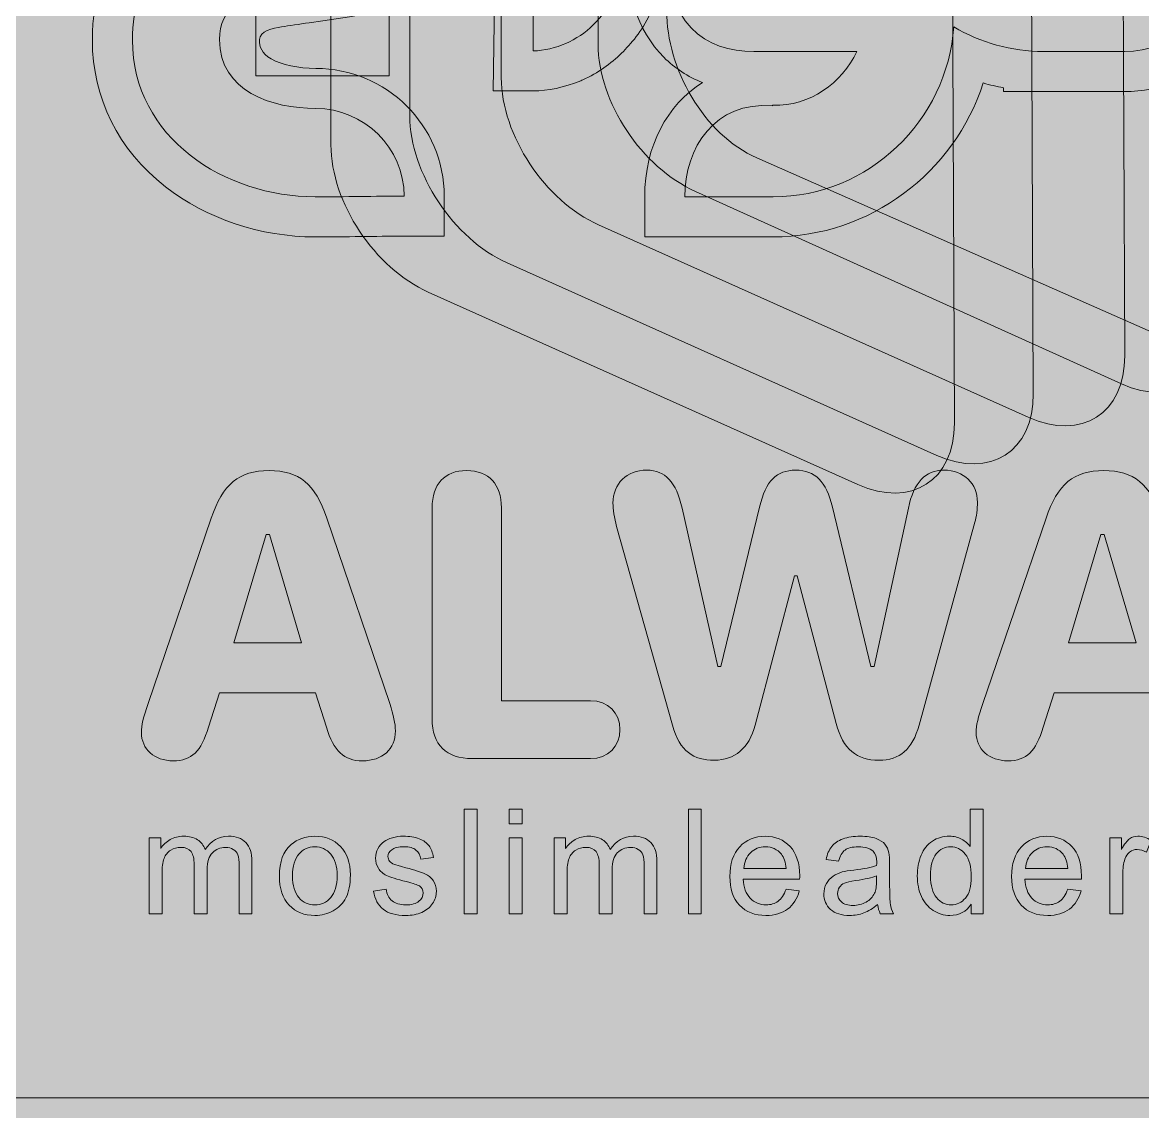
# Model space of a CAD drawing. Header units: inches. Extents: x -1481 to -429, y -1676 to -696.
# Drawn here: x -739.33 to -710.39, y -752 to -723.86 of the extents above; entities that cross this region are included whole.
import ezdxf

# ---------------------------------------------------------------- set-up
doc = ezdxf.new("R2010")
doc.units = ezdxf.units.IN
doc.header["$MEASUREMENT"] = 0
doc.layers.add('Layer 1', color=7, linetype='Continuous')

# ---------------------------------------------------------------- blocks, each defined once
blk = doc.blocks.new('block 233')
at = {"layer": 'Layer 1', "true_color": 0x009344}
h = blk.add_hatch(color=114, dxfattribs=at)
h.dxf.hatch_style = 2
h.paths.add_polyline_path([(-693.785, -985.727), (-933.785, -985.727), (-933.785, -695.727), (-693.785, -695.727)])
at = {"layer": 'Layer 1', "true_color": 0x008345}
h = blk.add_hatch(color=116, dxfattribs=at)
h.dxf.hatch_style = 2
h.paths.add_polyline_path([(-693.785, -751.646), (-933.785, -751.646), (-933.785, -695.727), (-693.785, -695.727)])
at = {"layer": 'Layer 1', "lineweight": 0}
blk.add_lwpolyline([(-693.785, -751.646), (-933.785, -751.646), (-933.785, -695.727), (-693.785, -695.727), (-693.785, -751.646)], dxfattribs=at)
blk = doc.blocks.new('block 291')
at = {"layer": 'Layer 1', "true_color": 0x38b449}
h = blk.add_hatch(color=95, dxfattribs=at)
h.dxf.hatch_style = 2
edge = h.paths.add_edge_path()
edge.add_spline(control_points=[(-736.259, -742.202), (-736.259, -742.024), (-736.21, -741.818), (-736.086, -741.456), (-736.086, -741.456), (-734.452, -736.668), (-734.452, -736.668), (-734.16, -735.792), (-733.738, -735.44), (-732.959, -735.44), (-732.18, -735.44), (-731.768, -735.786), (-731.471, -736.668), (-731.471, -736.668), (-729.843, -741.456), (-729.843, -741.456), (-729.745, -741.759), (-729.697, -741.975), (-729.697, -742.165), (-729.697, -742.635), (-730.032, -742.938), (-730.546, -742.938), (-731.022, -742.938), (-731.298, -742.679), (-731.476, -742.067), (-731.476, -742.067), (-731.758, -741.185), (-731.758, -741.185), (-731.758, -741.185), (-734.241, -741.185), (-734.241, -741.185), (-734.241, -741.185), (-734.528, -742.067), (-734.528, -742.067), (-734.706, -742.695), (-734.96, -742.938), (-735.436, -742.938), (-735.923, -742.938), (-736.259, -742.635), (-736.259, -742.202)], knot_values=[0, 0, 0, 0, 1, 1, 1, 2, 2, 2, 3, 3, 3, 4, 4, 4, 5, 5, 5, 6, 6, 6, 7, 7, 7, 8, 8, 8, 9, 9, 9, 10, 10, 10, 11, 11, 11, 12, 12, 12, 13, 13, 13, 13], degree=3, periodic=1)
h.paths.add_polyline_path([(-732.12, -739.892), (-732.948, -737.095), (-733.034, -737.095), (-733.873, -739.892)])
h = blk.add_hatch(color=95, dxfattribs=at)
h.dxf.hatch_style = 2
edge = h.paths.add_edge_path()
edge.add_spline(control_points=[(-724.657, -742.879), (-724.657, -742.879), (-727.708, -742.879), (-727.708, -742.879), (-728.384, -742.879), (-728.747, -742.522), (-728.747, -741.856), (-728.747, -741.856), (-728.747, -736.403), (-728.747, -736.403), (-728.747, -735.786), (-728.427, -735.44), (-727.854, -735.44), (-727.28, -735.44), (-726.956, -735.792), (-726.956, -736.403), (-726.956, -736.403), (-726.956, -741.386), (-726.956, -741.386), (-726.956, -741.386), (-724.657, -741.386), (-724.657, -741.386), (-724.208, -741.386), (-723.894, -741.694), (-723.894, -742.132), (-723.894, -742.57), (-724.208, -742.879), (-724.657, -742.879)], knot_values=[0, 0, 0, 0, 1, 1, 1, 2, 2, 2, 3, 3, 3, 4, 4, 4, 5, 5, 5, 6, 6, 6, 7, 7, 7, 8, 8, 8, 9, 9, 9, 9], degree=3, periodic=1)
h = blk.add_hatch(color=95, dxfattribs=at)
h.dxf.hatch_style = 2
edge = h.paths.add_edge_path()
edge.add_spline(control_points=[(-723.982, -736.885), (-724.042, -736.663), (-724.074, -736.425), (-724.074, -736.279), (-724.074, -735.776), (-723.717, -735.429), (-723.198, -735.429), (-722.722, -735.429), (-722.44, -735.738), (-722.289, -736.408), (-722.289, -736.408), (-721.369, -740.498), (-721.369, -740.498), (-721.369, -740.498), (-721.283, -740.498), (-721.283, -740.498), (-721.283, -740.498), (-720.287, -736.382), (-720.287, -736.382), (-720.125, -735.71), (-719.854, -735.429), (-719.351, -735.429), (-718.848, -735.429), (-718.567, -735.722), (-718.405, -736.382), (-718.405, -736.382), (-717.415, -740.498), (-717.415, -740.498), (-717.415, -740.498), (-717.323, -740.498), (-717.323, -740.498), (-717.323, -740.498), (-716.441, -736.408), (-716.441, -736.408), (-716.306, -735.748), (-716.003, -735.429), (-715.521, -735.429), (-715.013, -735.429), (-714.656, -735.776), (-714.656, -736.262), (-714.656, -736.414), (-714.683, -736.647), (-714.721, -736.776), (-714.721, -736.776), (-716.165, -742.018), (-716.165, -742.018), (-716.338, -742.641), (-716.663, -742.922), (-717.204, -742.922), (-717.772, -742.922), (-718.134, -742.641), (-718.307, -741.97), (-718.307, -741.97), (-719.314, -738.161), (-719.314, -738.161), (-719.314, -738.161), (-719.384, -738.161), (-719.384, -738.161), (-719.384, -738.161), (-720.401, -742.018), (-720.401, -742.018), (-720.558, -742.608), (-720.926, -742.922), (-721.456, -742.922), (-721.991, -742.922), (-722.343, -742.7), (-722.538, -742.018), (-722.538, -742.018), (-723.982, -736.885), (-723.982, -736.885)], knot_values=[0, 0, 0, 0, 1, 1, 1, 2, 2, 2, 3, 3, 3, 4, 4, 4, 5, 5, 5, 6, 6, 6, 7, 7, 7, 8, 8, 8, 9, 9, 9, 10, 10, 10, 11, 11, 11, 12, 12, 12, 13, 13, 13, 14, 14, 14, 15, 15, 15, 16, 16, 16, 17, 17, 17, 18, 18, 18, 19, 19, 19, 20, 20, 20, 21, 21, 21, 22, 22, 22, 23, 23, 23, 23], degree=3, periodic=1)
h = blk.add_hatch(color=95, dxfattribs=at)
h.dxf.hatch_style = 2
edge = h.paths.add_edge_path()
edge.add_spline(control_points=[(-714.691, -742.202), (-714.691, -742.024), (-714.642, -741.818), (-714.518, -741.456), (-714.518, -741.456), (-712.884, -736.668), (-712.884, -736.668), (-712.592, -735.792), (-712.17, -735.44), (-711.391, -735.44), (-710.612, -735.44), (-710.201, -735.786), (-709.903, -736.668), (-709.903, -736.668), (-708.275, -741.456), (-708.275, -741.456), (-708.177, -741.759), (-708.129, -741.975), (-708.129, -742.165), (-708.129, -742.635), (-708.464, -742.938), (-708.978, -742.938), (-709.454, -742.938), (-709.73, -742.679), (-709.909, -742.067), (-709.909, -742.067), (-710.19, -741.185), (-710.19, -741.185), (-710.19, -741.185), (-712.673, -741.185), (-712.673, -741.185), (-712.673, -741.185), (-712.96, -742.067), (-712.96, -742.067), (-713.138, -742.695), (-713.393, -742.938), (-713.869, -742.938), (-714.356, -742.938), (-714.691, -742.635), (-714.691, -742.202)], knot_values=[0, 0, 0, 0, 1, 1, 1, 2, 2, 2, 3, 3, 3, 4, 4, 4, 5, 5, 5, 6, 6, 6, 7, 7, 7, 8, 8, 8, 9, 9, 9, 10, 10, 10, 11, 11, 11, 12, 12, 12, 13, 13, 13, 13], degree=3, periodic=1)
h.paths.add_polyline_path([(-710.552, -739.892), (-711.38, -737.095), (-711.467, -737.095), (-712.305, -739.892)])
at = {"layer": 'Layer 1', "lineweight": 0}
for points in [[(-732.12, -739.892), (-732.948, -737.095), (-733.034, -737.095), (-733.873, -739.892), (-732.12, -739.892)], [(-710.552, -739.892), (-711.38, -737.095), (-711.467, -737.095), (-712.305, -739.892), (-710.552, -739.892)]]:
    blk.add_lwpolyline(points, dxfattribs=at)
for points, knots in [([(-736.259, -742.202), (-736.259, -742.024), (-736.21, -741.818), (-736.086, -741.456), (-736.086, -741.456), (-734.452, -736.668), (-734.452, -736.668), (-734.16, -735.792), (-733.738, -735.44), (-732.959, -735.44), (-732.18, -735.44), (-731.768, -735.786), (-731.471, -736.668), (-731.471, -736.668), (-729.843, -741.456), (-729.843, -741.456), (-729.745, -741.759), (-729.697, -741.975), (-729.697, -742.165), (-729.697, -742.635), (-730.032, -742.938), (-730.546, -742.938), (-731.022, -742.938), (-731.298, -742.679), (-731.476, -742.067), (-731.476, -742.067), (-731.758, -741.185), (-731.758, -741.185), (-731.758, -741.185), (-734.241, -741.185), (-734.241, -741.185), (-734.241, -741.185), (-734.528, -742.067), (-734.528, -742.067), (-734.706, -742.695), (-734.96, -742.938), (-735.436, -742.938), (-735.923, -742.938), (-736.259, -742.635), (-736.259, -742.202)], [0, 0, 0, 0, 1, 1, 1, 2, 2, 2, 3, 3, 3, 4, 4, 4, 5, 5, 5, 6, 6, 6, 7, 7, 7, 8, 8, 8, 9, 9, 9, 10, 10, 10, 11, 11, 11, 12, 12, 12, 13, 13, 13, 13]), ([(-724.657, -742.879), (-724.657, -742.879), (-727.708, -742.879), (-727.708, -742.879), (-728.384, -742.879), (-728.747, -742.522), (-728.747, -741.856), (-728.747, -741.856), (-728.747, -736.403), (-728.747, -736.403), (-728.747, -735.786), (-728.427, -735.44), (-727.854, -735.44), (-727.28, -735.44), (-726.956, -735.792), (-726.956, -736.403), (-726.956, -736.403), (-726.956, -741.386), (-726.956, -741.386), (-726.956, -741.386), (-724.657, -741.386), (-724.657, -741.386), (-724.208, -741.386), (-723.894, -741.694), (-723.894, -742.132), (-723.894, -742.57), (-724.208, -742.879), (-724.657, -742.879)], [0, 0, 0, 0, 1, 1, 1, 2, 2, 2, 3, 3, 3, 4, 4, 4, 5, 5, 5, 6, 6, 6, 7, 7, 7, 8, 8, 8, 9, 9, 9, 9]), ([(-723.982, -736.885), (-724.042, -736.663), (-724.074, -736.425), (-724.074, -736.279), (-724.074, -735.776), (-723.717, -735.429), (-723.198, -735.429), (-722.722, -735.429), (-722.44, -735.738), (-722.289, -736.408), (-722.289, -736.408), (-721.369, -740.498), (-721.369, -740.498), (-721.369, -740.498), (-721.283, -740.498), (-721.283, -740.498), (-721.283, -740.498), (-720.287, -736.382), (-720.287, -736.382), (-720.125, -735.71), (-719.854, -735.429), (-719.351, -735.429), (-718.848, -735.429), (-718.567, -735.722), (-718.405, -736.382), (-718.405, -736.382), (-717.415, -740.498), (-717.415, -740.498), (-717.415, -740.498), (-717.323, -740.498), (-717.323, -740.498), (-717.323, -740.498), (-716.441, -736.408), (-716.441, -736.408), (-716.306, -735.748), (-716.003, -735.429), (-715.521, -735.429), (-715.013, -735.429), (-714.656, -735.776), (-714.656, -736.262), (-714.656, -736.414), (-714.683, -736.647), (-714.721, -736.776), (-714.721, -736.776), (-716.165, -742.018), (-716.165, -742.018), (-716.338, -742.641), (-716.663, -742.922), (-717.204, -742.922), (-717.772, -742.922), (-718.134, -742.641), (-718.307, -741.97), (-718.307, -741.97), (-719.314, -738.161), (-719.314, -738.161), (-719.314, -738.161), (-719.384, -738.161), (-719.384, -738.161), (-719.384, -738.161), (-720.401, -742.018), (-720.401, -742.018), (-720.558, -742.608), (-720.926, -742.922), (-721.456, -742.922), (-721.991, -742.922), (-722.343, -742.7), (-722.538, -742.018), (-722.538, -742.018), (-723.982, -736.885), (-723.982, -736.885)], [0, 0, 0, 0, 1, 1, 1, 2, 2, 2, 3, 3, 3, 4, 4, 4, 5, 5, 5, 6, 6, 6, 7, 7, 7, 8, 8, 8, 9, 9, 9, 10, 10, 10, 11, 11, 11, 12, 12, 12, 13, 13, 13, 14, 14, 14, 15, 15, 15, 16, 16, 16, 17, 17, 17, 18, 18, 18, 19, 19, 19, 20, 20, 20, 21, 21, 21, 22, 22, 22, 23, 23, 23, 23]), ([(-714.691, -742.202), (-714.691, -742.024), (-714.642, -741.818), (-714.518, -741.456), (-714.518, -741.456), (-712.884, -736.668), (-712.884, -736.668), (-712.592, -735.792), (-712.17, -735.44), (-711.391, -735.44), (-710.612, -735.44), (-710.201, -735.786), (-709.903, -736.668), (-709.903, -736.668), (-708.275, -741.456), (-708.275, -741.456), (-708.177, -741.759), (-708.129, -741.975), (-708.129, -742.165), (-708.129, -742.635), (-708.464, -742.938), (-708.978, -742.938), (-709.454, -742.938), (-709.73, -742.679), (-709.909, -742.067), (-709.909, -742.067), (-710.19, -741.185), (-710.19, -741.185), (-710.19, -741.185), (-712.673, -741.185), (-712.673, -741.185), (-712.673, -741.185), (-712.96, -742.067), (-712.96, -742.067), (-713.138, -742.695), (-713.393, -742.938), (-713.869, -742.938), (-714.356, -742.938), (-714.691, -742.635), (-714.691, -742.202)], [0, 0, 0, 0, 1, 1, 1, 2, 2, 2, 3, 3, 3, 4, 4, 4, 5, 5, 5, 6, 6, 6, 7, 7, 7, 8, 8, 8, 9, 9, 9, 10, 10, 10, 11, 11, 11, 12, 12, 12, 13, 13, 13, 13])]:
    blk.add_open_spline(points, degree=3, knots=knots, dxfattribs=at)
blk = doc.blocks.new('block 294')
at = {"layer": 'Layer 1', "lineweight": 0}
for points, knots in [([(-708.062, -712.67), (-708.209, -712.178), (-708.146, -711.647), (-707.884, -711.196), (-707.776, -711.011), (-707.64, -710.848), (-707.483, -710.711), (-707.483, -710.711), (-707.483, -710.68), (-707.483, -710.68), (-707.431, -708.964), (-706.057, -707.619), (-704.356, -707.619), (-704.356, -707.619), (-704.339, -707.619), (-704.339, -707.619), (-703.463, -707.619), (-702.751, -708.332), (-702.751, -709.207), (-702.751, -709.402), (-702.793, -709.578), (-702.861, -709.735), (-702.861, -709.735), (-702.692, -709.71), (-702.692, -709.71), (-702.692, -709.71), (-702.537, -710.73), (-702.537, -710.73), (-702.423, -711.487), (-702.713, -712.219), (-703.252, -712.678), (-703.252, -712.678), (-707.89, -713.703), (-707.89, -713.703), (-707.89, -713.703), (-708.062, -712.67), (-708.062, -712.67)], [0, 0, 0, 0, 1, 1, 1, 2, 2, 2, 3, 3, 3, 4, 4, 4, 5, 5, 5, 6, 6, 6, 7, 7, 7, 8, 8, 8, 9, 9, 9, 10, 10, 10, 11, 11, 11, 12, 12, 12, 12]), ([(-727.173, -725.633), (-727.173, -725.633), (-726.99, -713.457), (-726.99, -713.457), (-726.99, -713.457), (-727.005, -712.076), (-724.997, -712.076), (-723.787, -712.076), (-722.804, -713.128), (-722.804, -714.309), (-722.804, -714.309), (-722.804, -722.368), (-722.804, -722.368), (-722.804, -722.765), (-722.907, -723.182), (-723.121, -723.642), (-723.321, -724.094), (-723.615, -724.421), (-723.85, -724.656), (-724.127, -724.932), (-724.464, -725.164), (-724.853, -725.346), (-724.853, -725.346), (-724.88, -725.358), (-724.88, -725.358), (-724.88, -725.358), (-724.907, -725.369), (-724.907, -725.369), (-725.351, -725.547), (-725.754, -725.633), (-726.138, -725.633), (-726.138, -725.633), (-727.173, -725.633), (-727.173, -725.633)], [0, 0, 0, 0, 1, 1, 1, 2, 2, 2, 3, 3, 3, 4, 4, 4, 5, 5, 5, 6, 6, 6, 7, 7, 7, 8, 8, 8, 9, 9, 9, 10, 10, 10, 11, 11, 11, 11]), ([(-723.254, -729.403), (-723.254, -729.403), (-723.254, -728.368), (-723.254, -728.368), (-723.254, -727.057), (-722.675, -725.985), (-721.758, -725.417), (-722.14, -725.268), (-722.477, -725.049), (-722.76, -724.764), (-723.442, -724.076), (-723.783, -723.04), (-723.773, -721.685), (-723.773, -718.3), (-721.028, -715.54), (-717.654, -715.54), (-715.768, -715.54), (-714.233, -717.082), (-714.233, -718.978), (-714.233, -718.978), (-714.233, -720.31), (-714.233, -720.31), (-714.233, -720.643), (-713.482, -721.229), (-712.933, -721.229), (-712.933, -721.229), (-711.893, -721.229), (-711.893, -721.229), (-711.893, -721.229), (-711.893, -714.413), (-711.893, -714.413), (-711.893, -713.194), (-710.901, -712.202), (-709.682, -712.202), (-708.463, -712.202), (-707.472, -713.194), (-707.472, -714.413), (-707.472, -714.413), (-707.472, -722.419), (-707.472, -722.419), (-707.472, -724.201), (-708.991, -725.65), (-710.858, -725.65), (-710.858, -725.65), (-713.985, -725.65), (-713.985, -725.65), (-713.985, -725.65), (-713.985, -725.552), (-713.985, -725.552), (-714.161, -725.518), (-714.334, -725.477), (-714.505, -725.427), (-715.26, -727.741), (-717.429, -729.403), (-719.937, -729.403), (-719.937, -729.403), (-723.254, -729.403), (-723.254, -729.403)], [0, 0, 0, 0, 1, 1, 1, 2, 2, 2, 3, 3, 3, 4, 4, 4, 5, 5, 5, 6, 6, 6, 7, 7, 7, 8, 8, 8, 9, 9, 9, 10, 10, 10, 11, 11, 11, 12, 12, 12, 13, 13, 13, 14, 14, 14, 15, 15, 15, 16, 16, 16, 17, 17, 17, 18, 18, 18, 19, 19, 19, 19]), ([(-707.552, -725.633), (-707.552, -725.633), (-707.552, -713.274), (-707.552, -713.274), (-707.552, -713.274), (-707.253, -713.274), (-707.253, -713.274), (-706.878, -712.616), (-706.172, -712.167), (-705.376, -712.167), (-704.167, -712.167), (-703.183, -713.128), (-703.183, -714.309), (-703.183, -714.309), (-703.183, -722.368), (-703.183, -722.368), (-703.183, -722.765), (-703.287, -723.182), (-703.5, -723.642), (-703.7, -724.094), (-703.995, -724.421), (-704.23, -724.656), (-704.506, -724.932), (-704.843, -725.164), (-705.233, -725.346), (-705.233, -725.346), (-705.259, -725.358), (-705.259, -725.358), (-705.259, -725.358), (-705.286, -725.369), (-705.286, -725.369), (-705.731, -725.547), (-706.134, -725.633), (-706.518, -725.633), (-706.518, -725.633), (-707.552, -725.633), (-707.552, -725.633)], [0, 0, 0, 0, 1, 1, 1, 2, 2, 2, 3, 3, 3, 4, 4, 4, 5, 5, 5, 6, 6, 6, 7, 7, 7, 8, 8, 8, 9, 9, 9, 10, 10, 10, 11, 11, 11, 12, 12, 12, 12]), ([(-718.59, -721.229), (-718.59, -721.229), (-718.601, -720.169), (-718.601, -720.169), (-718.991, -720.407), (-719.265, -720.781), (-719.354, -721.229), (-719.354, -721.229), (-718.59, -721.229), (-718.59, -721.229)], [0, 0, 0, 0, 1, 1, 1, 2, 2, 2, 3, 3, 3, 3])]:
    blk.add_open_spline(points, degree=3, knots=knots, dxfattribs=at)
blk = doc.blocks.new('block 295')
at = {"layer": 'Layer 1', "lineweight": 0}
for points, knots in [([(-703.561, -710.885), (-703.561, -710.885), (-704.494, -711.023), (-704.494, -711.023), (-704.494, -711.023), (-704.823, -711.058), (-705.255, -711.127), (-705.307, -711.006), (-705.324, -710.885), (-705.324, -710.729), (-705.324, -710.21), (-704.892, -709.778), (-704.321, -709.778), (-704.321, -709.778), (-703.785, -709.501), (-703.785, -709.207), (-703.785, -708.896), (-704.027, -708.654), (-704.339, -708.654), (-704.339, -708.654), (-704.356, -708.654), (-704.356, -708.654), (-705.497, -708.654), (-706.414, -709.57), (-706.449, -710.712), (-706.449, -710.712), (-706.449, -711.023), (-706.362, -711.283), (-706.881, -711.369), (-707.244, -711.905), (-707.054, -712.424), (-707.054, -712.424), (-707.037, -712.528), (-707.037, -712.528), (-707.037, -712.528), (-704.287, -712.113), (-704.287, -712.113), (-704.287, -712.113), (-704.287, -712.085), (-704.287, -712.085), (-703.804, -711.949), (-703.476, -711.442), (-703.561, -710.885)], [0, 0, 0, 0, 1, 1, 1, 2, 2, 2, 3, 3, 3, 4, 4, 4, 5, 5, 5, 6, 6, 6, 7, 7, 7, 8, 8, 8, 9, 9, 9, 10, 10, 10, 11, 11, 11, 12, 12, 12, 13, 13, 13, 14, 14, 14, 14]), ([(-724.997, -713.202), (-725.602, -713.202), (-726.104, -713.704), (-726.121, -714.309), (-726.121, -714.309), (-726.138, -714.309), (-726.138, -714.309), (-726.138, -714.309), (-726.138, -714.361), (-726.138, -714.361), (-726.138, -714.361), (-726.138, -724.598), (-726.138, -724.598), (-725.844, -724.598), (-725.55, -724.512), (-725.291, -724.408), (-725.032, -724.287), (-724.789, -724.132), (-724.582, -723.924), (-724.374, -723.716), (-724.184, -723.492), (-724.063, -723.215), (-723.942, -722.956), (-723.838, -722.662), (-723.838, -722.368), (-723.838, -722.368), (-723.838, -714.361), (-723.838, -714.361), (-723.838, -714.361), (-723.838, -714.309), (-723.838, -714.309), (-723.838, -713.704), (-724.357, -713.202), (-724.997, -713.202)], [0, 0, 0, 0, 1, 1, 1, 2, 2, 2, 3, 3, 3, 4, 4, 4, 5, 5, 5, 6, 6, 6, 7, 7, 7, 8, 8, 8, 9, 9, 9, 10, 10, 10, 11, 11, 11, 11]), ([(-709.682, -713.237), (-710.339, -713.237), (-710.858, -713.773), (-710.858, -714.413), (-710.858, -714.413), (-710.858, -714.447), (-710.858, -714.447), (-710.858, -714.447), (-710.858, -721.641), (-710.858, -721.641), (-710.858, -721.987), (-711.135, -722.264), (-711.481, -722.264), (-711.481, -722.264), (-712.605, -722.264), (-712.605, -722.264), (-712.605, -722.264), (-712.933, -722.264), (-712.933, -722.264), (-713.815, -722.264), (-715.268, -721.434), (-715.268, -720.31), (-715.268, -720.31), (-715.268, -720.292), (-715.268, -720.292), (-715.268, -720.292), (-715.268, -718.978), (-715.268, -718.978), (-715.268, -717.647), (-716.34, -716.574), (-717.654, -716.574), (-720.473, -716.574), (-722.738, -718.892), (-722.738, -721.693), (-722.756, -723.959), (-721.666, -724.616), (-720.438, -724.616), (-720.438, -724.616), (-717.775, -724.616), (-717.775, -724.616), (-718.156, -725.429), (-718.986, -726.034), (-719.937, -725.999), (-719.937, -725.999), (-719.954, -725.999), (-719.954, -725.999), (-719.954, -725.999), (-719.954, -726.017), (-719.954, -726.017), (-721.441, -725.895), (-722.22, -727.106), (-722.22, -728.368), (-722.22, -728.368), (-719.954, -728.368), (-719.954, -728.368), (-719.954, -728.368), (-719.937, -728.368), (-719.937, -728.368), (-717.464, -728.368), (-715.441, -726.397), (-715.268, -723.976), (-714.581, -724.388), (-713.775, -724.612), (-712.951, -724.615), (-712.951, -724.615), (-712.951, -724.616), (-712.951, -724.616), (-712.951, -724.616), (-712.933, -724.616), (-712.933, -724.616), (-712.933, -724.616), (-712.605, -724.616), (-712.605, -724.616), (-712.605, -724.616), (-710.858, -724.616), (-710.858, -724.616), (-709.613, -724.616), (-708.506, -723.647), (-708.506, -722.419), (-708.506, -722.419), (-708.506, -714.43), (-708.506, -714.43), (-708.506, -714.43), (-708.506, -714.413), (-708.506, -714.413), (-708.506, -713.773), (-709.042, -713.237), (-709.682, -713.237)], [0, 0, 0, 0, 1, 1, 1, 2, 2, 2, 3, 3, 3, 4, 4, 4, 5, 5, 5, 6, 6, 6, 7, 7, 7, 8, 8, 8, 9, 9, 9, 10, 10, 10, 11, 11, 11, 12, 12, 12, 13, 13, 13, 14, 14, 14, 15, 15, 15, 16, 16, 16, 17, 17, 17, 18, 18, 18, 19, 19, 19, 20, 20, 20, 21, 21, 21, 22, 22, 22, 23, 23, 23, 24, 24, 24, 25, 25, 25, 26, 26, 26, 27, 27, 27, 28, 28, 28, 29, 29, 29, 29]), ([(-705.376, -713.202), (-705.982, -713.202), (-706.483, -713.704), (-706.5, -714.309), (-706.5, -714.309), (-706.518, -714.309), (-706.518, -714.309), (-706.518, -714.309), (-706.518, -714.361), (-706.518, -714.361), (-706.518, -714.361), (-706.518, -724.598), (-706.518, -724.598), (-706.224, -724.598), (-705.93, -724.512), (-705.67, -724.408), (-705.411, -724.287), (-705.169, -724.132), (-704.961, -723.924), (-704.754, -723.716), (-704.564, -723.492), (-704.442, -723.215), (-704.321, -722.956), (-704.218, -722.662), (-704.218, -722.368), (-704.218, -722.368), (-704.218, -714.361), (-704.218, -714.361), (-704.218, -714.361), (-704.218, -714.309), (-704.218, -714.309), (-704.218, -713.704), (-704.736, -713.202), (-705.376, -713.202)], [0, 0, 0, 0, 1, 1, 1, 2, 2, 2, 3, 3, 3, 4, 4, 4, 5, 5, 5, 6, 6, 6, 7, 7, 7, 8, 8, 8, 9, 9, 9, 10, 10, 10, 11, 11, 11, 11]), ([(-718.121, -722.264), (-718.121, -722.264), (-719.85, -722.264), (-719.85, -722.264), (-719.85, -722.264), (-720.421, -722.264), (-720.421, -721.555), (-720.421, -719.998), (-719.141, -718.857), (-717.568, -718.857), (-717.568, -718.857), (-717.568, -720.016), (-717.568, -720.016), (-717.568, -720.016), (-717.55, -721.693), (-717.55, -721.693), (-717.55, -722.004), (-717.81, -722.264), (-718.121, -722.264)], [0, 0, 0, 0, 1, 1, 1, 2, 2, 2, 3, 3, 3, 4, 4, 4, 5, 5, 5, 6, 6, 6, 6])]:
    blk.add_open_spline(points, degree=3, knots=knots, dxfattribs=at)
blk = doc.blocks.new('block 293')
at = {"layer": 'Layer 1', "lineweight": 0}
for points, knots in [([(-731.77, -729.403), (-733.174, -729.403), (-734.583, -728.931), (-735.637, -728.107), (-736.855, -727.155), (-737.526, -725.811), (-737.526, -724.322), (-737.526, -722.025), (-736.1, -720.199), (-733.977, -719.779), (-733.977, -719.779), (-733.968, -719.777), (-733.968, -719.777), (-733.409, -719.672), (-732.847, -719.596), (-732.303, -719.523), (-731.998, -719.481), (-731.7, -719.441), (-731.407, -719.397), (-731.675, -719.18), (-732.049, -719.01), (-732.358, -719.01), (-732.423, -719.01), (-732.527, -719.03), (-732.637, -719.052), (-732.816, -719.087), (-733.037, -719.131), (-733.292, -719.131), (-734.501, -719.131), (-735.485, -718.147), (-735.485, -716.937), (-735.485, -716.242), (-735.182, -714.623), (-732.375, -714.623), (-729.857, -714.623), (-727.587, -716.304), (-726.855, -718.711), (-726.855, -718.711), (-726.847, -718.736), (-726.847, -718.736), (-726.847, -718.736), (-726.841, -718.762), (-726.841, -718.762), (-726.763, -719.072), (-726.686, -719.403), (-726.645, -719.732), (-726.645, -719.732), (-726.638, -719.782), (-726.638, -719.782), (-726.638, -719.782), (-726.637, -719.834), (-726.637, -719.834), (-726.624, -720.357), (-726.68, -721.664), (-727.493, -722.477), (-727.493, -722.477), (-727.509, -722.492), (-727.509, -722.492), (-728.37, -723.317), (-730.018, -723.605), (-731.924, -723.872), (-732.187, -723.909), (-732.436, -723.944), (-732.642, -723.977), (-732.858, -724.01), (-733.208, -724.096), (-733.208, -724.304), (-733.208, -724.505), (-733.157, -724.658), (-732.904, -724.804), (-732.63, -724.961), (-732.211, -725.051), (-731.753, -725.051), (-729.924, -725.051), (-728.435, -726.531), (-728.435, -728.351), (-728.435, -728.351), (-728.435, -729.386), (-728.435, -729.386), (-728.435, -729.386), (-729.47, -729.386), (-729.47, -729.386), (-729.843, -729.386), (-730.225, -729.39), (-730.595, -729.394), (-730.978, -729.399), (-731.373, -729.403), (-731.77, -729.403)], [0, 0, 0, 0, 1, 1, 1, 2, 2, 2, 3, 3, 3, 4, 4, 4, 5, 5, 5, 6, 6, 6, 7, 7, 7, 8, 8, 8, 9, 9, 9, 10, 10, 10, 11, 11, 11, 12, 12, 12, 13, 13, 13, 14, 14, 14, 15, 15, 15, 16, 16, 16, 17, 17, 17, 18, 18, 18, 19, 19, 19, 20, 20, 20, 21, 21, 21, 22, 22, 22, 23, 23, 23, 24, 24, 24, 25, 25, 25, 26, 26, 26, 27, 27, 27, 28, 28, 28, 29, 29, 29, 29]), ([(-727.844, -719.013), (-728.45, -717.024), (-730.317, -715.658), (-732.375, -715.658), (-733.24, -715.658), (-734.451, -715.813), (-734.451, -716.937), (-734.451, -717.577), (-733.932, -718.096), (-733.292, -718.096), (-732.981, -718.096), (-732.687, -717.975), (-732.358, -717.975), (-731.338, -717.975), (-730.023, -718.857), (-730.023, -719.929), (-730.023, -719.998), (-730.058, -720.206), (-730.162, -720.223), (-731.355, -720.483), (-732.583, -720.569), (-733.776, -720.794), (-735.523, -721.14), (-736.491, -722.627), (-736.491, -724.322), (-736.491, -726.847), (-734.087, -728.368), (-731.77, -728.368), (-730.992, -728.368), (-730.231, -728.351), (-729.47, -728.351), (-729.47, -727.106), (-730.508, -726.086), (-731.753, -726.086), (-732.877, -726.086), (-734.243, -725.653), (-734.243, -724.304), (-734.243, -723.492), (-733.586, -723.077), (-732.808, -722.956), (-731.528, -722.748), (-729.055, -722.541), (-728.225, -721.745), (-727.81, -721.33), (-727.654, -720.535), (-727.671, -719.86), (-727.706, -719.583), (-727.775, -719.289), (-727.844, -719.013)], [0, 0, 0, 0, 1, 1, 1, 2, 2, 2, 3, 3, 3, 4, 4, 4, 5, 5, 5, 6, 6, 6, 7, 7, 7, 8, 8, 8, 9, 9, 9, 10, 10, 10, 11, 11, 11, 12, 12, 12, 13, 13, 13, 14, 14, 14, 15, 15, 15, 16, 16, 16, 16])]:
    blk.add_open_spline(points, degree=3, knots=knots, dxfattribs=at)
at = {"layer": 'Layer 1'}
for name in ['block 294', 'block 295']:
    blk.add_blockref(name, (0, 0), dxfattribs=at)
blk = doc.blocks.new('block 292')
at = {"layer": 'Layer 1', "true_color": 0x009344}
h = blk.add_hatch(color=114, dxfattribs=at)
h.dxf.hatch_style = 2
edge = h.paths.add_edge_path()
edge.add_spline(control_points=[(-709.074, -732.34), (-709.074, -732.34), (-720.354, -727.365), (-720.354, -727.365), (-721.739, -726.754), (-722.683, -725.052), (-722.689, -723.563), (-722.689, -723.563), (-722.669, -707.158), (-722.669, -707.158), (-722.675, -705.669), (-721.558, -704.957), (-720.173, -705.567), (-720.173, -705.567), (-709.167, -709.629), (-709.167, -709.629), (-707.783, -710.24), (-706.656, -711.942), (-706.65, -713.431), (-706.65, -713.431), (-706.579, -730.749), (-706.579, -730.749), (-706.573, -732.238), (-707.69, -732.95), (-709.074, -732.34)], knot_values=[0, 0, 0, 0, 1, 1, 1, 2, 2, 2, 3, 3, 3, 4, 4, 4, 5, 5, 5, 6, 6, 6, 7, 7, 7, 8, 8, 8, 8], degree=3, periodic=1)
at = {"layer": 'Layer 1', "true_color": 0x38b449}
h = blk.add_hatch(color=95, dxfattribs=at)
h.dxf.hatch_style = 2
edge = h.paths.add_edge_path()
edge.add_spline(control_points=[(-710.937, -733.202), (-710.937, -733.202), (-721.943, -728.227), (-721.943, -728.227), (-723.327, -727.617), (-724.455, -725.915), (-724.461, -724.426), (-724.461, -724.426), (-724.531, -708.02), (-724.531, -708.02), (-724.537, -706.531), (-723.42, -705.819), (-722.036, -706.43), (-722.036, -706.43), (-711.03, -710.492), (-711.03, -710.492), (-709.645, -711.102), (-708.518, -712.804), (-708.512, -714.293), (-708.512, -714.293), (-708.441, -731.612), (-708.441, -731.612), (-708.435, -733.101), (-709.553, -733.813), (-710.937, -733.202)], knot_values=[0, 0, 0, 0, 1, 1, 1, 2, 2, 2, 3, 3, 3, 4, 4, 4, 5, 5, 5, 6, 6, 6, 7, 7, 7, 8, 8, 8, 8], degree=3, periodic=1)
at = {"layer": 'Layer 1', "true_color": 0x8cc63e}
h = blk.add_hatch(color=73, dxfattribs=at)
h.dxf.hatch_style = 2
edge = h.paths.add_edge_path()
edge.add_spline(control_points=[(-713.347, -734.064), (-713.347, -734.064), (-724.444, -729.09), (-724.444, -729.09), (-725.828, -728.479), (-726.956, -726.777), (-726.962, -725.288), (-726.962, -725.288), (-726.941, -708.882), (-726.941, -708.882), (-726.947, -707.394), (-725.83, -706.681), (-724.446, -707.292), (-724.446, -707.292), (-713.44, -711.354), (-713.44, -711.354), (-712.055, -711.965), (-710.928, -713.667), (-710.922, -715.156), (-710.922, -715.156), (-710.851, -732.474), (-710.851, -732.474), (-710.845, -733.963), (-711.962, -734.675), (-713.347, -734.064)], knot_values=[0, 0, 0, 0, 1, 1, 1, 2, 2, 2, 3, 3, 3, 4, 4, 4, 5, 5, 5, 6, 6, 6, 7, 7, 7, 8, 8, 8, 8], degree=3, periodic=1)
at = {"layer": 'Layer 1', "true_color": 0xd6df23}
h = blk.add_hatch(color=52, dxfattribs=at)
h.dxf.hatch_style = 2
edge = h.paths.add_edge_path()
edge.add_spline(control_points=[(-715.71, -735.047), (-715.71, -735.047), (-726.807, -730.072), (-726.807, -730.072), (-728.192, -729.461), (-729.319, -727.759), (-729.325, -726.27), (-729.325, -726.27), (-729.305, -709.865), (-729.305, -709.865), (-729.311, -708.376), (-728.193, -707.664), (-726.809, -708.274), (-726.809, -708.274), (-715.803, -712.336), (-715.803, -712.336), (-714.419, -712.947), (-713.291, -714.649), (-713.285, -716.138), (-713.285, -716.138), (-713.215, -733.456), (-713.215, -733.456), (-713.208, -734.945), (-714.326, -735.657), (-715.71, -735.047)], knot_values=[0, 0, 0, 0, 1, 1, 1, 2, 2, 2, 3, 3, 3, 4, 4, 4, 5, 5, 5, 6, 6, 6, 7, 7, 7, 8, 8, 8, 8], degree=3, periodic=1)
at = {"layer": 'Layer 1', "true_color": 0xfff100}
h = blk.add_hatch(color=2, dxfattribs=at)
h.dxf.hatch_style = 2
edge = h.paths.add_edge_path()
edge.add_spline(control_points=[(-717.748, -735.802), (-717.748, -735.802), (-728.845, -730.827), (-728.845, -730.827), (-730.23, -730.217), (-731.357, -728.515), (-731.363, -727.026), (-731.363, -727.026), (-731.343, -710.62), (-731.343, -710.62), (-731.349, -709.131), (-730.231, -708.419), (-728.847, -709.029), (-728.847, -709.029), (-717.841, -713.092), (-717.841, -713.092), (-716.456, -713.702), (-715.329, -715.404), (-715.323, -716.893), (-715.323, -716.893), (-715.252, -734.211), (-715.252, -734.211), (-715.246, -735.7), (-716.364, -736.412), (-717.748, -735.802)], knot_values=[0, 0, 0, 0, 1, 1, 1, 2, 2, 2, 3, 3, 3, 4, 4, 4, 5, 5, 5, 6, 6, 6, 7, 7, 7, 8, 8, 8, 8], degree=3, periodic=1)
h = blk.add_hatch(color=2, dxfattribs=at)
h.dxf.hatch_style = 2
h.paths.add_polyline_path([(-729.854, -725.245), (-733.304, -725.245), (-733.304, -723.678), (-729.854, -723.678)])
at = {"layer": 'Layer 1', "lineweight": 0}
blk.add_lwpolyline([(-729.854, -725.245), (-733.304, -725.245), (-733.304, -723.678), (-729.854, -723.678), (-729.854, -725.245)], dxfattribs=at)
for points in [[(-709.074, -732.34), (-709.074, -732.34), (-720.354, -727.365), (-720.354, -727.365), (-721.739, -726.754), (-722.683, -725.052), (-722.689, -723.563), (-722.689, -723.563), (-722.669, -707.158), (-722.669, -707.158), (-722.675, -705.669), (-721.558, -704.957), (-720.173, -705.567), (-720.173, -705.567), (-709.167, -709.629), (-709.167, -709.629), (-707.783, -710.24), (-706.656, -711.942), (-706.65, -713.431), (-706.65, -713.431), (-706.579, -730.749), (-706.579, -730.749), (-706.573, -732.238), (-707.69, -732.95), (-709.074, -732.34)], [(-710.937, -733.202), (-710.937, -733.202), (-721.943, -728.227), (-721.943, -728.227), (-723.327, -727.617), (-724.455, -725.915), (-724.461, -724.426), (-724.461, -724.426), (-724.531, -708.02), (-724.531, -708.02), (-724.537, -706.531), (-723.42, -705.819), (-722.036, -706.43), (-722.036, -706.43), (-711.03, -710.492), (-711.03, -710.492), (-709.645, -711.102), (-708.518, -712.804), (-708.512, -714.293), (-708.512, -714.293), (-708.441, -731.612), (-708.441, -731.612), (-708.435, -733.101), (-709.553, -733.813), (-710.937, -733.202)], [(-713.347, -734.064), (-713.347, -734.064), (-724.444, -729.09), (-724.444, -729.09), (-725.828, -728.479), (-726.956, -726.777), (-726.962, -725.288), (-726.962, -725.288), (-726.941, -708.882), (-726.941, -708.882), (-726.947, -707.394), (-725.83, -706.681), (-724.446, -707.292), (-724.446, -707.292), (-713.44, -711.354), (-713.44, -711.354), (-712.055, -711.965), (-710.928, -713.667), (-710.922, -715.156), (-710.922, -715.156), (-710.851, -732.474), (-710.851, -732.474), (-710.845, -733.963), (-711.962, -734.675), (-713.347, -734.064)], [(-715.71, -735.047), (-715.71, -735.047), (-726.807, -730.072), (-726.807, -730.072), (-728.192, -729.461), (-729.319, -727.759), (-729.325, -726.27), (-729.325, -726.27), (-729.305, -709.865), (-729.305, -709.865), (-729.311, -708.376), (-728.193, -707.664), (-726.809, -708.274), (-726.809, -708.274), (-715.803, -712.336), (-715.803, -712.336), (-714.419, -712.947), (-713.291, -714.649), (-713.285, -716.138), (-713.285, -716.138), (-713.215, -733.456), (-713.215, -733.456), (-713.208, -734.945), (-714.326, -735.657), (-715.71, -735.047)], [(-717.748, -735.802), (-717.748, -735.802), (-728.845, -730.827), (-728.845, -730.827), (-730.23, -730.217), (-731.357, -728.515), (-731.363, -727.026), (-731.363, -727.026), (-731.343, -710.62), (-731.343, -710.62), (-731.349, -709.131), (-730.231, -708.419), (-728.847, -709.029), (-728.847, -709.029), (-717.841, -713.092), (-717.841, -713.092), (-716.456, -713.702), (-715.329, -715.404), (-715.323, -716.893), (-715.323, -716.893), (-715.252, -734.211), (-715.252, -734.211), (-715.246, -735.7), (-716.364, -736.412), (-717.748, -735.802)]]:
    blk.add_open_spline(points, degree=3, knots=[0, 0, 0, 0, 1, 1, 1, 2, 2, 2, 3, 3, 3, 4, 4, 4, 5, 5, 5, 6, 6, 6, 7, 7, 7, 8, 8, 8, 8], dxfattribs=at)
at = {"layer": 'Layer 1'}
blk.add_blockref('block 293', (0, 0), dxfattribs=at)
blk = doc.blocks.new('block 296')
at = {"layer": 'Layer 1', "lineweight": 0}
for points in [[(-727.918, -744.184), (-727.586, -744.184), (-727.586, -746.887), (-727.918, -746.887), (-727.918, -744.184)], [(-726.754, -744.184), (-726.422, -744.184), (-726.422, -744.566), (-726.754, -744.566), (-726.754, -744.184)], [(-722.124, -744.184), (-721.792, -744.184), (-721.792, -746.887), (-722.124, -746.887), (-722.124, -744.184)], [(-726.754, -744.929), (-726.422, -744.929), (-726.422, -746.887), (-726.754, -746.887), (-726.754, -744.929)]]:
    blk.add_lwpolyline(points, dxfattribs=at)
for points, knots in [([(-714.82, -746.888), (-714.82, -746.888), (-714.82, -746.641), (-714.82, -746.641), (-714.945, -746.835), (-715.127, -746.932), (-715.368, -746.932), (-715.524, -746.932), (-715.668, -746.889), (-715.799, -746.803), (-715.93, -746.717), (-716.031, -746.596), (-716.103, -746.443), (-716.175, -746.288), (-716.211, -746.111), (-716.211, -745.91), (-716.211, -745.715), (-716.178, -745.538), (-716.113, -745.378), (-716.048, -745.219), (-715.95, -745.097), (-715.82, -745.012), (-715.69, -744.928), (-715.544, -744.885), (-715.383, -744.885), (-715.265, -744.885), (-715.16, -744.91), (-715.067, -744.96), (-714.976, -745.01), (-714.901, -745.074), (-714.842, -745.154), (-714.842, -745.154), (-714.842, -744.184), (-714.842, -744.184), (-714.842, -744.184), (-714.513, -744.184), (-714.513, -744.184), (-714.513, -744.184), (-714.513, -746.888), (-714.513, -746.888), (-714.513, -746.888), (-714.82, -746.888), (-714.82, -746.888)], [0, 0, 0, 0, 1, 1, 1, 2, 2, 2, 3, 3, 3, 4, 4, 4, 5, 5, 5, 6, 6, 6, 7, 7, 7, 8, 8, 8, 9, 9, 9, 10, 10, 10, 11, 11, 11, 12, 12, 12, 13, 13, 13, 14, 14, 14, 14]), ([(-736.058, -746.888), (-736.058, -746.888), (-736.058, -744.929), (-736.058, -744.929), (-736.058, -744.929), (-735.761, -744.929), (-735.761, -744.929), (-735.761, -744.929), (-735.761, -745.204), (-735.761, -745.204), (-735.7, -745.108), (-735.618, -745.031), (-735.516, -744.972), (-735.414, -744.914), (-735.298, -744.885), (-735.167, -744.885), (-735.022, -744.885), (-734.904, -744.915), (-734.811, -744.975), (-734.718, -745.036), (-734.652, -745.12), (-734.614, -745.228), (-734.459, -744.999), (-734.258, -744.885), (-734.009, -744.885), (-733.815, -744.885), (-733.665, -744.938), (-733.561, -745.047), (-733.456, -745.154), (-733.404, -745.32), (-733.404, -745.544), (-733.404, -745.544), (-733.404, -746.888), (-733.404, -746.888), (-733.404, -746.888), (-733.734, -746.888), (-733.734, -746.888), (-733.734, -746.888), (-733.734, -745.654), (-733.734, -745.654), (-733.734, -745.521), (-733.745, -745.426), (-733.767, -745.367), (-733.788, -745.309), (-733.827, -745.262), (-733.884, -745.226), (-733.94, -745.19), (-734.007, -745.173), (-734.083, -745.173), (-734.221, -745.173), (-734.335, -745.218), (-734.426, -745.31), (-734.517, -745.402), (-734.563, -745.548), (-734.563, -745.75), (-734.563, -745.75), (-734.563, -746.888), (-734.563, -746.888), (-734.563, -746.888), (-734.895, -746.888), (-734.895, -746.888), (-734.895, -746.888), (-734.895, -745.615), (-734.895, -745.615), (-734.895, -745.467), (-734.921, -745.357), (-734.976, -745.283), (-735.03, -745.21), (-735.118, -745.173), (-735.241, -745.173), (-735.335, -745.173), (-735.421, -745.198), (-735.501, -745.246), (-735.58, -745.296), (-735.637, -745.367), (-735.673, -745.462), (-735.709, -745.556), (-735.726, -745.693), (-735.726, -745.871), (-735.726, -745.871), (-735.726, -746.888), (-735.726, -746.888), (-735.726, -746.888), (-736.058, -746.888), (-736.058, -746.888)], [0, 0, 0, 0, 1, 1, 1, 2, 2, 2, 3, 3, 3, 4, 4, 4, 5, 5, 5, 6, 6, 6, 7, 7, 7, 8, 8, 8, 9, 9, 9, 10, 10, 10, 11, 11, 11, 12, 12, 12, 13, 13, 13, 14, 14, 14, 15, 15, 15, 16, 16, 16, 17, 17, 17, 18, 18, 18, 19, 19, 19, 20, 20, 20, 21, 21, 21, 22, 22, 22, 23, 23, 23, 24, 24, 24, 25, 25, 25, 26, 26, 26, 27, 27, 27, 28, 28, 28, 28]), ([(-732.694, -745.909), (-732.694, -745.546), (-732.594, -745.277), (-732.392, -745.103), (-732.223, -744.958), (-732.018, -744.885), (-731.776, -744.885), (-731.507, -744.885), (-731.287, -744.973), (-731.116, -745.15), (-730.945, -745.326), (-730.86, -745.569), (-730.86, -745.881), (-730.86, -746.133), (-730.897, -746.331), (-730.973, -746.476), (-731.049, -746.62), (-731.159, -746.732), (-731.303, -746.812), (-731.447, -746.892), (-731.605, -746.932), (-731.776, -746.932), (-732.05, -746.932), (-732.272, -746.844), (-732.441, -746.669), (-732.61, -746.492), (-732.694, -746.239), (-732.694, -745.909)], [0, 0, 0, 0, 1, 1, 1, 2, 2, 2, 3, 3, 3, 4, 4, 4, 5, 5, 5, 6, 6, 6, 7, 7, 7, 8, 8, 8, 9, 9, 9, 9]), ([(-730.264, -746.303), (-730.264, -746.303), (-729.936, -746.252), (-729.936, -746.252), (-729.917, -746.383), (-729.866, -746.484), (-729.782, -746.554), (-729.697, -746.624), (-729.58, -746.659), (-729.428, -746.659), (-729.277, -746.659), (-729.163, -746.628), (-729.089, -746.566), (-729.016, -746.504), (-728.979, -746.431), (-728.979, -746.347), (-728.979, -746.273), (-729.011, -746.213), (-729.076, -746.17), (-729.122, -746.14), (-729.235, -746.103), (-729.416, -746.058), (-729.659, -745.996), (-729.828, -745.943), (-729.922, -745.898), (-730.016, -745.853), (-730.087, -745.791), (-730.136, -745.712), (-730.185, -745.633), (-730.209, -745.545), (-730.209, -745.449), (-730.209, -745.362), (-730.189, -745.281), (-730.149, -745.207), (-730.109, -745.132), (-730.055, -745.071), (-729.986, -745.021), (-729.934, -744.984), (-729.864, -744.951), (-729.774, -744.925), (-729.685, -744.898), (-729.59, -744.885), (-729.488, -744.885), (-729.334, -744.885), (-729.199, -744.907), (-729.083, -744.951), (-728.967, -744.996), (-728.881, -745.056), (-728.825, -745.131), (-728.77, -745.207), (-728.732, -745.308), (-728.712, -745.434), (-728.712, -745.434), (-729.036, -745.479), (-729.036, -745.479), (-729.051, -745.378), (-729.093, -745.299), (-729.164, -745.243), (-729.234, -745.186), (-729.335, -745.158), (-729.464, -745.158), (-729.616, -745.158), (-729.725, -745.183), (-729.79, -745.233), (-729.855, -745.284), (-729.888, -745.343), (-729.888, -745.41), (-729.888, -745.454), (-729.874, -745.493), (-729.847, -745.527), (-729.82, -745.563), (-729.778, -745.592), (-729.72, -745.615), (-729.687, -745.627), (-729.589, -745.656), (-729.427, -745.7), (-729.192, -745.763), (-729.028, -745.814), (-728.935, -745.854), (-728.842, -745.894), (-728.77, -745.952), (-728.717, -746.029), (-728.663, -746.104), (-728.638, -746.199), (-728.638, -746.312), (-728.638, -746.423), (-728.669, -746.527), (-728.734, -746.625), (-728.799, -746.722), (-728.892, -746.798), (-729.014, -746.852), (-729.136, -746.905), (-729.273, -746.932), (-729.427, -746.932), (-729.681, -746.932), (-729.875, -746.879), (-730.009, -746.773), (-730.142, -746.667), (-730.227, -746.511), (-730.264, -746.303)], [0, 0, 0, 0, 1, 1, 1, 2, 2, 2, 3, 3, 3, 4, 4, 4, 5, 5, 5, 6, 6, 6, 7, 7, 7, 8, 8, 8, 9, 9, 9, 10, 10, 10, 11, 11, 11, 12, 12, 12, 13, 13, 13, 14, 14, 14, 15, 15, 15, 16, 16, 16, 17, 17, 17, 18, 18, 18, 19, 19, 19, 20, 20, 20, 21, 21, 21, 22, 22, 22, 23, 23, 23, 24, 24, 24, 25, 25, 25, 26, 26, 26, 27, 27, 27, 28, 28, 28, 29, 29, 29, 30, 30, 30, 31, 31, 31, 32, 32, 32, 33, 33, 33, 33]), ([(-725.594, -746.888), (-725.594, -746.888), (-725.594, -744.929), (-725.594, -744.929), (-725.594, -744.929), (-725.297, -744.929), (-725.297, -744.929), (-725.297, -744.929), (-725.297, -745.204), (-725.297, -745.204), (-725.235, -745.108), (-725.154, -745.031), (-725.052, -744.972), (-724.949, -744.914), (-724.833, -744.885), (-724.703, -744.885), (-724.558, -744.885), (-724.439, -744.915), (-724.346, -744.975), (-724.254, -745.036), (-724.188, -745.12), (-724.15, -745.228), (-723.995, -744.999), (-723.794, -744.885), (-723.545, -744.885), (-723.351, -744.885), (-723.201, -744.938), (-723.097, -745.047), (-722.992, -745.154), (-722.94, -745.32), (-722.94, -745.544), (-722.94, -745.544), (-722.94, -746.888), (-722.94, -746.888), (-722.94, -746.888), (-723.27, -746.888), (-723.27, -746.888), (-723.27, -746.888), (-723.27, -745.654), (-723.27, -745.654), (-723.27, -745.521), (-723.281, -745.426), (-723.302, -745.367), (-723.324, -745.309), (-723.363, -745.262), (-723.42, -745.226), (-723.476, -745.19), (-723.542, -745.173), (-723.619, -745.173), (-723.757, -745.173), (-723.87, -745.218), (-723.962, -745.31), (-724.052, -745.402), (-724.098, -745.548), (-724.098, -745.75), (-724.098, -745.75), (-724.098, -746.888), (-724.098, -746.888), (-724.098, -746.888), (-724.43, -746.888), (-724.43, -746.888), (-724.43, -746.888), (-724.43, -745.615), (-724.43, -745.615), (-724.43, -745.467), (-724.457, -745.357), (-724.511, -745.283), (-724.565, -745.21), (-724.654, -745.173), (-724.777, -745.173), (-724.87, -745.173), (-724.956, -745.198), (-725.036, -745.246), (-725.115, -745.296), (-725.173, -745.367), (-725.209, -745.462), (-725.244, -745.556), (-725.262, -745.693), (-725.262, -745.871), (-725.262, -745.871), (-725.262, -746.888), (-725.262, -746.888), (-725.262, -746.888), (-725.594, -746.888), (-725.594, -746.888)], [0, 0, 0, 0, 1, 1, 1, 2, 2, 2, 3, 3, 3, 4, 4, 4, 5, 5, 5, 6, 6, 6, 7, 7, 7, 8, 8, 8, 9, 9, 9, 10, 10, 10, 11, 11, 11, 12, 12, 12, 13, 13, 13, 14, 14, 14, 15, 15, 15, 16, 16, 16, 17, 17, 17, 18, 18, 18, 19, 19, 19, 20, 20, 20, 21, 21, 21, 22, 22, 22, 23, 23, 23, 24, 24, 24, 25, 25, 25, 26, 26, 26, 27, 27, 27, 28, 28, 28, 28]), ([(-719.603, -746.257), (-719.603, -746.257), (-719.26, -746.299), (-719.26, -746.299), (-719.314, -746.5), (-719.414, -746.655), (-719.561, -746.766), (-719.707, -746.877), (-719.893, -746.932), (-720.121, -746.932), (-720.407, -746.932), (-720.634, -746.843), (-720.803, -746.667), (-720.97, -746.491), (-721.054, -746.243), (-721.054, -745.925), (-721.054, -745.596), (-720.969, -745.34), (-720.799, -745.158), (-720.63, -744.976), (-720.41, -744.885), (-720.14, -744.885), (-719.878, -744.885), (-719.664, -744.974), (-719.498, -745.152), (-719.332, -745.331), (-719.249, -745.582), (-719.249, -745.905), (-719.249, -745.924), (-719.249, -745.954), (-719.251, -745.993), (-719.251, -745.993), (-720.711, -745.993), (-720.711, -745.993), (-720.699, -746.208), (-720.638, -746.373), (-720.528, -746.488), (-720.419, -746.602), (-720.283, -746.659), (-720.119, -746.659), (-719.997, -746.659), (-719.893, -746.627), (-719.808, -746.563), (-719.722, -746.499), (-719.654, -746.397), (-719.603, -746.257)], [0, 0, 0, 0, 1, 1, 1, 2, 2, 2, 3, 3, 3, 4, 4, 4, 5, 5, 5, 6, 6, 6, 7, 7, 7, 8, 8, 8, 9, 9, 9, 10, 10, 10, 11, 11, 11, 12, 12, 12, 13, 13, 13, 14, 14, 14, 15, 15, 15, 15]), ([(-717.235, -746.646), (-717.358, -746.75), (-717.476, -746.824), (-717.589, -746.868), (-717.703, -746.91), (-717.825, -746.932), (-717.956, -746.932), (-718.171, -746.932), (-718.336, -746.88), (-718.452, -746.774), (-718.567, -746.669), (-718.625, -746.535), (-718.625, -746.371), (-718.625, -746.276), (-718.603, -746.188), (-718.56, -746.108), (-718.516, -746.029), (-718.459, -745.966), (-718.388, -745.917), (-718.317, -745.87), (-718.238, -745.834), (-718.149, -745.808), (-718.084, -745.791), (-717.985, -745.775), (-717.854, -745.759), (-717.586, -745.727), (-717.389, -745.689), (-717.262, -745.645), (-717.261, -745.599), (-717.26, -745.571), (-717.26, -745.558), (-717.26, -745.423), (-717.292, -745.328), (-717.354, -745.273), (-717.439, -745.198), (-717.565, -745.159), (-717.732, -745.159), (-717.889, -745.159), (-718.004, -745.187), (-718.078, -745.242), (-718.153, -745.296), (-718.208, -745.394), (-718.243, -745.532), (-718.243, -745.532), (-718.568, -745.488), (-718.568, -745.488), (-718.539, -745.349), (-718.49, -745.237), (-718.422, -745.151), (-718.354, -745.066), (-718.257, -745), (-718.129, -744.954), (-718.001, -744.908), (-717.853, -744.885), (-717.685, -744.885), (-717.517, -744.885), (-717.382, -744.905), (-717.277, -744.944), (-717.172, -744.984), (-717.096, -745.033), (-717.046, -745.093), (-716.997, -745.152), (-716.963, -745.227), (-716.943, -745.318), (-716.932, -745.375), (-716.926, -745.476), (-716.926, -745.624), (-716.926, -745.624), (-716.926, -746.067), (-716.926, -746.067), (-716.926, -746.376), (-716.919, -746.571), (-716.905, -746.653), (-716.891, -746.734), (-716.863, -746.813), (-716.822, -746.887), (-716.822, -746.887), (-717.168, -746.887), (-717.168, -746.887), (-717.202, -746.819), (-717.224, -746.739), (-717.235, -746.646)], [0, 0, 0, 0, 1, 1, 1, 2, 2, 2, 3, 3, 3, 4, 4, 4, 5, 5, 5, 6, 6, 6, 7, 7, 7, 8, 8, 8, 9, 9, 9, 10, 10, 10, 11, 11, 11, 12, 12, 12, 13, 13, 13, 14, 14, 14, 15, 15, 15, 16, 16, 16, 17, 17, 17, 18, 18, 18, 19, 19, 19, 20, 20, 20, 21, 21, 21, 22, 22, 22, 23, 23, 23, 24, 24, 24, 25, 25, 25, 26, 26, 26, 27, 27, 27, 27]), ([(-712.323, -746.257), (-712.323, -746.257), (-711.98, -746.299), (-711.98, -746.299), (-712.034, -746.5), (-712.134, -746.655), (-712.281, -746.766), (-712.427, -746.877), (-712.614, -746.932), (-712.841, -746.932), (-713.128, -746.932), (-713.355, -746.843), (-713.523, -746.667), (-713.69, -746.491), (-713.774, -746.243), (-713.774, -745.925), (-713.774, -745.596), (-713.69, -745.34), (-713.52, -745.158), (-713.35, -744.976), (-713.13, -744.885), (-712.86, -744.885), (-712.598, -744.885), (-712.384, -744.974), (-712.218, -745.152), (-712.052, -745.331), (-711.969, -745.582), (-711.969, -745.905), (-711.969, -745.924), (-711.97, -745.954), (-711.971, -745.993), (-711.971, -745.993), (-713.431, -745.993), (-713.431, -745.993), (-713.419, -746.208), (-713.358, -746.373), (-713.249, -746.488), (-713.139, -746.602), (-713.003, -746.659), (-712.839, -746.659), (-712.718, -746.659), (-712.614, -746.627), (-712.528, -746.563), (-712.442, -746.499), (-712.374, -746.397), (-712.323, -746.257)], [0, 0, 0, 0, 1, 1, 1, 2, 2, 2, 3, 3, 3, 4, 4, 4, 5, 5, 5, 6, 6, 6, 7, 7, 7, 8, 8, 8, 9, 9, 9, 10, 10, 10, 11, 11, 11, 12, 12, 12, 13, 13, 13, 14, 14, 14, 15, 15, 15, 15]), ([(-711.235, -746.888), (-711.235, -746.888), (-711.235, -744.929), (-711.235, -744.929), (-711.235, -744.929), (-710.937, -744.929), (-710.937, -744.929), (-710.937, -744.929), (-710.937, -745.226), (-710.937, -745.226), (-710.86, -745.087), (-710.79, -744.996), (-710.725, -744.951), (-710.66, -744.907), (-710.589, -744.885), (-710.512, -744.885), (-710.4, -744.885), (-710.287, -744.92), (-710.171, -744.992), (-710.171, -744.992), (-710.286, -745.3), (-710.286, -745.3), (-710.367, -745.252), (-710.448, -745.228), (-710.529, -745.228), (-710.601, -745.228), (-710.666, -745.25), (-710.725, -745.294), (-710.782, -745.337), (-710.823, -745.397), (-710.848, -745.475), (-710.885, -745.593), (-710.903, -745.722), (-710.903, -745.862), (-710.903, -745.862), (-710.903, -746.888), (-710.903, -746.888), (-710.903, -746.888), (-711.235, -746.888), (-711.235, -746.888)], [0, 0, 0, 0, 1, 1, 1, 2, 2, 2, 3, 3, 3, 4, 4, 4, 5, 5, 5, 6, 6, 6, 7, 7, 7, 8, 8, 8, 9, 9, 9, 10, 10, 10, 11, 11, 11, 12, 12, 12, 13, 13, 13, 13]), ([(-732.353, -745.909), (-732.353, -746.16), (-732.298, -746.347), (-732.189, -746.472), (-732.08, -746.597), (-731.942, -746.659), (-731.776, -746.659), (-731.611, -746.659), (-731.475, -746.596), (-731.365, -746.47), (-731.256, -746.345), (-731.201, -746.155), (-731.201, -745.898), (-731.201, -745.655), (-731.256, -745.472), (-731.366, -745.347), (-731.476, -745.222), (-731.613, -745.159), (-731.776, -745.159), (-731.942, -745.159), (-732.08, -745.222), (-732.189, -745.346), (-732.298, -745.47), (-732.353, -745.657), (-732.353, -745.909)], [0, 0, 0, 0, 1, 1, 1, 2, 2, 2, 3, 3, 3, 4, 4, 4, 5, 5, 5, 6, 6, 6, 7, 7, 7, 8, 8, 8, 8]), ([(-720.693, -745.721), (-720.693, -745.721), (-719.599, -745.721), (-719.599, -745.721), (-719.614, -745.555), (-719.656, -745.432), (-719.724, -745.35), (-719.831, -745.222), (-719.967, -745.158), (-720.136, -745.158), (-720.288, -745.158), (-720.417, -745.209), (-720.52, -745.311), (-720.624, -745.413), (-720.682, -745.549), (-720.693, -745.721)], [0, 0, 0, 0, 1, 1, 1, 2, 2, 2, 3, 3, 3, 4, 4, 4, 5, 5, 5, 5]), ([(-715.869, -745.91), (-715.869, -746.161), (-715.817, -746.348), (-715.711, -746.472), (-715.606, -746.597), (-715.481, -746.659), (-715.337, -746.659), (-715.192, -746.659), (-715.068, -746.6), (-714.967, -746.481), (-714.866, -746.362), (-714.815, -746.182), (-714.815, -745.938), (-714.815, -745.67), (-714.867, -745.474), (-714.97, -745.348), (-715.073, -745.222), (-715.2, -745.159), (-715.351, -745.159), (-715.499, -745.159), (-715.622, -745.22), (-715.721, -745.34), (-715.82, -745.461), (-715.869, -745.651), (-715.869, -745.91)], [0, 0, 0, 0, 1, 1, 1, 2, 2, 2, 3, 3, 3, 4, 4, 4, 5, 5, 5, 6, 6, 6, 7, 7, 7, 8, 8, 8, 8]), ([(-713.413, -745.721), (-713.413, -745.721), (-712.319, -745.721), (-712.319, -745.721), (-712.334, -745.555), (-712.376, -745.432), (-712.445, -745.35), (-712.551, -745.222), (-712.687, -745.158), (-712.856, -745.158), (-713.008, -745.158), (-713.137, -745.209), (-713.241, -745.311), (-713.345, -745.413), (-713.402, -745.549), (-713.413, -745.721)], [0, 0, 0, 0, 1, 1, 1, 2, 2, 2, 3, 3, 3, 4, 4, 4, 5, 5, 5, 5]), ([(-717.262, -745.905), (-717.383, -745.954), (-717.563, -745.996), (-717.804, -746.03), (-717.941, -746.05), (-718.037, -746.072), (-718.094, -746.096), (-718.151, -746.121), (-718.194, -746.157), (-718.225, -746.205), (-718.255, -746.252), (-718.271, -746.304), (-718.271, -746.362), (-718.271, -746.451), (-718.238, -746.525), (-718.171, -746.584), (-718.103, -746.642), (-718.005, -746.672), (-717.876, -746.672), (-717.749, -746.672), (-717.635, -746.644), (-717.535, -746.588), (-717.435, -746.532), (-717.362, -746.455), (-717.316, -746.358), (-717.28, -746.283), (-717.262, -746.173), (-717.262, -746.026), (-717.262, -746.026), (-717.262, -745.905), (-717.262, -745.905)], [0, 0, 0, 0, 1, 1, 1, 2, 2, 2, 3, 3, 3, 4, 4, 4, 5, 5, 5, 6, 6, 6, 7, 7, 7, 8, 8, 8, 9, 9, 9, 10, 10, 10, 10])]:
    blk.add_open_spline(points, degree=3, knots=knots, dxfattribs=at)

msp = doc.modelspace()

# ---------------------------------------------------------------- block references
at = {"layer": 'Layer 1'}
for name in ['block 233', 'block 292', 'block 291', 'block 296']:
    msp.add_blockref(name, (0, 0), dxfattribs=at)

doc.saveas('drawing.dxf')
